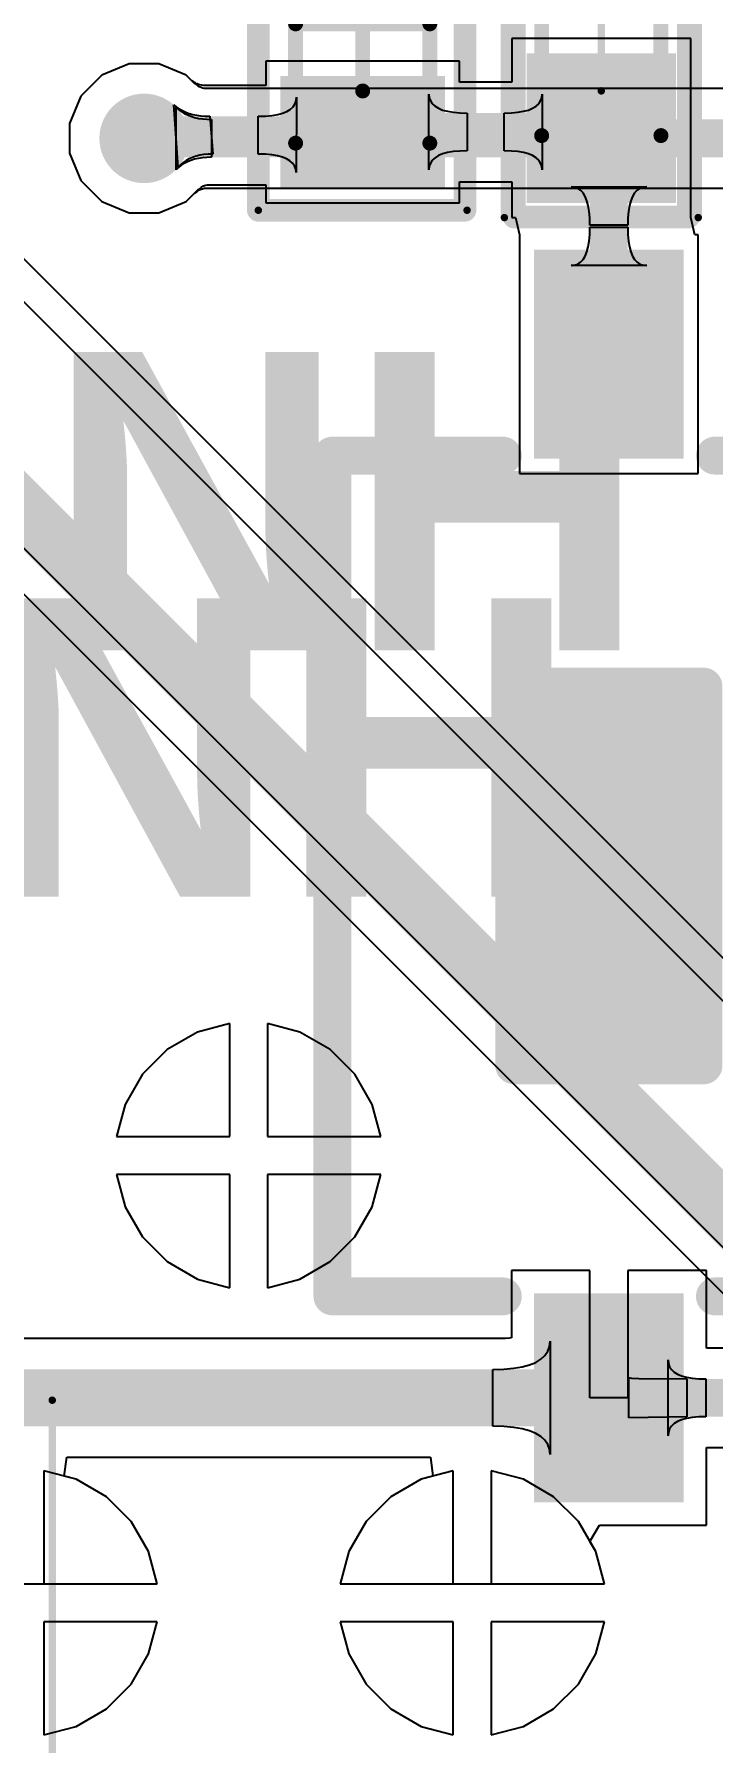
# Model space of a CAD drawing. Header units: inches. Extents: x 1.37 to 4.6, y 1.74 to 5.29.
# Drawn here: x 1.656 to 1.8352, y 3.5063 to 3.9575 of the extents above; entities that cross this region are included whole.
import ezdxf

# ---------------------------------------------------------------- set-up
doc = ezdxf.new("R2010")
doc.units = ezdxf.units.IN
doc.header["$MEASUREMENT"] = 0
for name, color, linetype in [('BottomLayer', 5, 'Continuous'), ('Mechanical13', 56, 'Continuous'), ('Mechanical15', 56, 'Continuous'), ('TopLayer', 1, 'Continuous'), ('TopOverlay', 2, 'Continuous'), ('TopPaste', 8, 'Continuous'), ('TopSolder', 216, 'Continuous'), ('ViaHoleLayer', 16, 'Continuous')]:
    doc.layers.add(name, color=color, linetype=linetype)
doc.styles.add('Arial_Bold', font='', dxfattribs={"height": 0.2})
doc.styles.get('Arial_Bold').set_extended_font_data('Arial', bold=True)

# ---------------------------------------------------------------- blocks, each defined once
blk = doc.blocks.new('SW_SMD_28')
at = {"layer": 'TopLayer'}
for points in [[(-0.16142, 0.01575), (-0.11417, 0.01575), (-0.11417, -0.01575), (-0.16142, -0.01575)], [(0.16142, -0.01575), (0.11417, -0.01575), (0.11417, 0.01575), (0.16142, 0.01575)]]:
    blk.add_hatch(color=1, dxfattribs=at).paths.add_polyline_path(points)
at = {"layer": 'TopOverlay'}
blk.add_hatch(color=2, dxfattribs=at).paths.add_polyline_path([(-0.05012, -0.025), (0.04988, -0.025), (0.04988, 0.025), (-0.05012, 0.025)])
at = {"layer": 'TopPaste'}
for points in [[(-0.16142, 0.01575), (-0.11417, 0.01575), (-0.11417, -0.01575), (-0.16142, -0.01575)], [(0.16142, -0.01575), (0.11417, -0.01575), (0.11417, 0.01575), (0.16142, 0.01575)]]:
    blk.add_hatch(color=8, dxfattribs=at).paths.add_polyline_path(points)
at = {"layer": 'TopSolder'}
for points in [[(-0.16542, 0.01975), (-0.11017, 0.01975), (-0.11017, -0.01975), (-0.16542, -0.01975)], [(0.16542, -0.01975), (0.11017, -0.01975), (0.11017, 0.01975), (0.16542, 0.01975)]]:
    blk.add_hatch(color=216, dxfattribs=at).paths.add_polyline_path(points)
at = {"layer": 'TopOverlay', "const_width": 0.01}
for points in [[(-0.111, 0.073), (-0.111, 0.028)], [(-0.111, 0.073), (0.111, 0.073)], [(0.111, 0.073), (0.111, 0.028)], [(-0.05, 0.025), (0.05, 0.025)], [(-0.05, 0.025), (-0.05, -0.025)], [(0.05, 0.025), (0.05, -0.025)], [(-0.05, -0.025), (0.05, -0.025)], [(-0.111, -0.028), (-0.111, -0.073)], [(0.111, -0.028), (0.111, -0.073)], [(-0.111, -0.073), (0.111, -0.073)]]:
    blk.add_lwpolyline(points, dxfattribs=at)
at = {"layer": 'TopOverlay', "const_width": 0.005}
for points in [[(-0.1135, 0.073, 1), (-0.1085, 0.073, 1)], [(-0.1135, 0.073, 1), (-0.1085, 0.073, 1)], [(0.1085, 0.073, 1), (0.1135, 0.073, 1)], [(0.1085, 0.073, 1), (0.1135, 0.073, 1)], [(-0.1135, 0.028, 1), (-0.1085, 0.028, 1)], [(0.1085, 0.028, 1), (0.1135, 0.028, 1)], [(-0.0525, 0.025, 1), (-0.0475, 0.025, 1)], [(-0.0525, 0.025, 1), (-0.0475, 0.025, 1)], [(0.0475, 0.025, 1), (0.0525, 0.025, 1)], [(0.0475, 0.025, 1), (0.0525, 0.025, 1)], [(-0.0525, -0.025, 1), (-0.0475, -0.025, 1)], [(-0.0525, -0.025, 1), (-0.0475, -0.025, 1)], [(0.0475, -0.025, 1), (0.0525, -0.025, 1)], [(0.0475, -0.025, 1), (0.0525, -0.025, 1)], [(-0.1135, -0.028, 1), (-0.1085, -0.028, 1)], [(0.1085, -0.028, 1), (0.1135, -0.028, 1)], [(-0.1135, -0.073, 1), (-0.1085, -0.073, 1)], [(-0.1135, -0.073, 1), (-0.1085, -0.073, 1)], [(0.1085, -0.073, 1), (0.1135, -0.073, 1)], [(0.1085, -0.073, 1), (0.1135, -0.073, 1)]]:
    blk.add_lwpolyline(points, format="xyb", close=True, dxfattribs=at)
blk = doc.blocks.new('_________0603_116')
at = {"layer": 'TopLayer'}
for points in [[(-0.03937, -0.01772), (-0.03937, 0.01772), (-0.01772, 0.01772), (-0.01772, -0.01772)], [(0.01772, -0.01772), (0.01772, 0.01772), (0.03937, 0.01772), (0.03937, -0.01772)]]:
    blk.add_hatch(color=1, dxfattribs=at).paths.add_polyline_path(points)
at = {"layer": 'TopPaste'}
for points in [[(-0.03937, -0.01772), (-0.03937, 0.01772), (-0.01772, 0.01772), (-0.01772, -0.01772)], [(0.01772, -0.01772), (0.01772, 0.01772), (0.03937, 0.01772), (0.03937, -0.01772)]]:
    blk.add_hatch(color=8, dxfattribs=at).paths.add_polyline_path(points)
at = {"layer": 'TopSolder'}
for points in [[(-0.04337, -0.02172), (-0.04337, 0.02172), (-0.01372, 0.02172), (-0.01372, -0.02172)], [(0.01372, -0.02172), (0.01372, 0.02172), (0.04337, 0.02172), (0.04337, -0.02172)]]:
    blk.add_hatch(color=216, dxfattribs=at).paths.add_polyline_path(points)
at = {"layer": 'Mechanical13', "const_width": 0.00394}
for points in [[(-0.0315, 0.01772), (-0.0315, -0.01772)], [(-0.0315, 0.01772), (0.0315, 0.01772)], [(0.0315, 0.01772), (0.0315, -0.01772)], [(-0.0315, -0.01772), (0.0315, -0.01772)]]:
    blk.add_lwpolyline(points, dxfattribs=at)
at = {"layer": 'Mechanical13', "const_width": 0.00197}
for points in [[(-0.03248, 0.01772, 1), (-0.03051, 0.01772, 1)], [(-0.03248, 0.01772, 1), (-0.03051, 0.01772, 1)], [(0.03051, 0.01772, 1), (0.03248, 0.01772, 1)], [(0.03051, 0.01772, 1), (0.03248, 0.01772, 1)], [(-0.03248, -0.01772, 1), (-0.03051, -0.01772, 1)], [(-0.03248, -0.01772, 1), (-0.03051, -0.01772, 1)], [(0.03051, -0.01772, 1), (0.03248, -0.01772, 1)], [(0.03051, -0.01772, 1), (0.03248, -0.01772, 1)]]:
    blk.add_lwpolyline(points, format="xyb", close=True, dxfattribs=at)
at = {"layer": 'Mechanical15'}
for points, const_width in [([(-0.04921, 0.02756), (-0.04921, -0.02756)], 0.00197), ([(-0.04921, 0.02756), (0.04921, 0.02756)], 0.00197), ([(0.04921, 0.02756), (0.04921, -0.02756)], 0.00197), ([(0, 0.01772), (0, -0.01772)], 0.00394), ([(-0.01772, 0), (0.01772, 0)], 0.00394), ([(-0.04921, -0.02756), (0.04921, -0.02756)], 0.00197)]:
    blk.add_lwpolyline(points, dxfattribs=dict(at, const_width=const_width))
for points, const_width in [([(-0.0497, 0.02756, 1), (-0.04872, 0.02756, 1)], 0.000984), ([(-0.0497, 0.02756, 1), (-0.04872, 0.02756, 1)], 0.000984), ([(0.04872, 0.02756, 1), (0.0497, 0.02756, 1)], 0.000984), ([(0.04872, 0.02756, 1), (0.0497, 0.02756, 1)], 0.000984), ([(-0.00098, 0.01772, 1), (0.00098, 0.01772, 1)], 0.00197), ([(-0.0187, 0, 1), (-0.01673, 0, 1)], 0.00197), ([(0.01673, 0, 1), (0.0187, 0, 1)], 0.00197), ([(-0.00098, -0.01772, 1), (0.00098, -0.01772, 1)], 0.00197), ([(-0.0497, -0.02756, 1), (-0.04872, -0.02756, 1)], 0.000984), ([(-0.0497, -0.02756, 1), (-0.04872, -0.02756, 1)], 0.000984), ([(0.04872, -0.02756, 1), (0.0497, -0.02756, 1)], 0.000984), ([(0.04872, -0.02756, 1), (0.0497, -0.02756, 1)], 0.000984)]:
    blk.add_lwpolyline(points, format="xyb", close=True, dxfattribs=dict(at, const_width=const_width))
at = {"layer": 'TopOverlay', "const_width": 0.006}
for points in [[(-0.04921, 0.02756), (-0.04921, -0.027)], [(-0.04921, 0.02756), (0.049, 0.02756)], [(0.049, 0.02756), (0.049, -0.027)], [(-0.04921, -0.027), (0.049, -0.027)]]:
    blk.add_lwpolyline(points, dxfattribs=at)
at = {"layer": 'TopOverlay', "const_width": 0.003}
for points in [[(-0.05071, 0.02756, 1), (-0.04771, 0.02756, 1)], [(-0.05071, 0.02756, 1), (-0.04771, 0.02756, 1)], [(0.0475, 0.02756, 1), (0.0505, 0.02756, 1)], [(0.0475, 0.02756, 1), (0.0505, 0.02756, 1)], [(-0.05071, -0.027, 1), (-0.04771, -0.027, 1)], [(-0.05071, -0.027, 1), (-0.04771, -0.027, 1)], [(0.0475, -0.027, 1), (0.0505, -0.027, 1)], [(0.0475, -0.027, 1), (0.0505, -0.027, 1)]]:
    blk.add_lwpolyline(points, format="xyb", close=True, dxfattribs=at)
blk = doc.blocks.new('JST_B8B_XH_A_132')
at = {"layer": 'Mechanical15', "const_width": 0.00197}
for points in [[(0.45079, 0.12303), (0.45079, -0.12303)], [(-0.45079, -0.12303), (0.45079, -0.12303)]]:
    blk.add_lwpolyline(points, dxfattribs=at)
at = {"layer": 'Mechanical15', "const_width": 0.000984}
blk.add_lwpolyline([(0.4503, -0.12303, 1), (0.45128, -0.12303, 1)], format="xyb", close=True, dxfattribs=at)
blk.add_lwpolyline([(0.4503, -0.12303, 1), (0.45128, -0.12303, 1)], format="xyb", close=True, dxfattribs=at)
blk = doc.blocks.new('CAP_0603_183')
at = {"layer": 'TopLayer'}
for points in [[(-0.04728, 0.01875), (-0.01578, 0.01875), (-0.01578, -0.01275), (-0.04728, -0.01275)], [(0.01178, 0.01875), (0.04328, 0.01875), (0.04328, -0.01275), (0.01178, -0.01275)]]:
    blk.add_hatch(color=1, dxfattribs=at).paths.add_polyline_path(points)
at = {"layer": 'TopPaste'}
for points in [[(-0.04728, 0.01875), (-0.01578, 0.01875), (-0.01578, -0.01275), (-0.04728, -0.01275)], [(0.01178, 0.01875), (0.04328, 0.01875), (0.04328, -0.01275), (0.01178, -0.01275)]]:
    blk.add_hatch(color=8, dxfattribs=at).paths.add_polyline_path(points)
at = {"layer": 'TopSolder'}
for points in [[(-0.05128, 0.02275), (-0.01178, 0.02275), (-0.01178, -0.01675), (-0.05128, -0.01675)], [(0.00778, 0.02275), (0.04728, 0.02275), (0.04728, -0.01675), (0.00778, -0.01675)]]:
    blk.add_hatch(color=216, dxfattribs=at).paths.add_polyline_path(points)
at = {"layer": 'Mechanical13', "const_width": 0.00394}
for points in [[(0.0295, 0.01875), (-0.0335, 0.01875)], [(-0.0335, -0.01275), (-0.0335, 0.01875)], [(0.0295, -0.01275), (0.0295, 0.01875)], [(0.0295, -0.01275), (-0.0335, -0.01275)]]:
    blk.add_lwpolyline(points, dxfattribs=at)
at = {"layer": 'Mechanical13', "const_width": 0.00197}
for points in [[(-0.03448, 0.01875, 1), (-0.03251, 0.01875, 1)], [(-0.03448, 0.01875, 1), (-0.03251, 0.01875, 1)], [(0.02851, 0.01875, 1), (0.03048, 0.01875, 1)], [(0.02851, 0.01875, 1), (0.03048, 0.01875, 1)], [(-0.03448, -0.01275, 1), (-0.03251, -0.01275, 1)], [(-0.03448, -0.01275, 1), (-0.03251, -0.01275, 1)], [(0.02851, -0.01275, 1), (0.03048, -0.01275, 1)], [(0.02851, -0.01275, 1), (0.03048, -0.01275, 1)]]:
    blk.add_lwpolyline(points, format="xyb", close=True, dxfattribs=at)
at = {"layer": 'Mechanical15', "const_width": 0.00197}
for points in [[(0.05115, 0.02859), (-0.05515, 0.02859)], [(-0.05515, -0.02259), (-0.05515, 0.02859)], [(0.05115, -0.02259), (0.05115, 0.02859)], [(-0.002, -0.01668), (-0.002, 0.02269)], [(0.01768, 0.003), (-0.02168, 0.003)], [(0.05115, -0.02259), (-0.05515, -0.02259)]]:
    blk.add_lwpolyline(points, dxfattribs=at)
at = {"layer": 'Mechanical15', "const_width": 0.000984}
for points in [[(-0.05564, 0.02859, 1), (-0.05466, 0.02859, 1)], [(-0.05564, 0.02859, 1), (-0.05466, 0.02859, 1)], [(0.05066, 0.02859, 1), (0.05164, 0.02859, 1)], [(0.05066, 0.02859, 1), (0.05164, 0.02859, 1)], [(-0.00249, 0.02269, 1), (-0.00151, 0.02269, 1)], [(-0.02218, 0.003, 1), (-0.02119, 0.003, 1)], [(0.01719, 0.003, 1), (0.01818, 0.003, 1)], [(-0.00249, -0.01668, 1), (-0.00151, -0.01668, 1)], [(-0.05564, -0.02259, 1), (-0.05466, -0.02259, 1)], [(-0.05564, -0.02259, 1), (-0.05466, -0.02259, 1)], [(0.05066, -0.02259, 1), (0.05164, -0.02259, 1)], [(0.05066, -0.02259, 1), (0.05164, -0.02259, 1)]]:
    blk.add_lwpolyline(points, format="xyb", close=True, dxfattribs=at)
at = {"layer": 'TopOverlay', "const_width": 0.006}
for points in [[(-0.048, 0.026), (-0.05492, 0.026)], [(-0.05492, -0.02), (-0.05492, 0.026)], [(0.051, 0.026), (-0.048, 0.026)], [(0.051, -0.02), (0.051, 0.026)], [(0.051, -0.02), (-0.05492, -0.02)]]:
    blk.add_lwpolyline(points, dxfattribs=at)
at = {"layer": 'TopOverlay', "const_width": 0.003}
for points in [[(-0.05642, 0.026, 1), (-0.05342, 0.026, 1)], [(-0.05642, 0.026, 1), (-0.05342, 0.026, 1)], [(-0.0495, 0.026, 1), (-0.0465, 0.026, 1)], [(-0.0495, 0.026, 1), (-0.0465, 0.026, 1)], [(0.0495, 0.026, 1), (0.0525, 0.026, 1)], [(0.0495, 0.026, 1), (0.0525, 0.026, 1)], [(-0.05642, -0.02, 1), (-0.05342, -0.02, 1)], [(-0.05642, -0.02, 1), (-0.05342, -0.02, 1)], [(0.0495, -0.02, 1), (0.0525, -0.02, 1)], [(0.0495, -0.02, 1), (0.0525, -0.02, 1)]]:
    blk.add_lwpolyline(points, format="xyb", close=True, dxfattribs=at)

msp = doc.modelspace()

# ---------------------------------------------------------------- hatches: boundary and pattern name
at = {"layer": 'BottomLayer'}
h = msp.add_hatch(color=5, dxfattribs=at)
edge = h.paths.add_edge_path()
edge.add_arc((1.685, 3.93), 0.01181, 0, 360)
at = {"layer": 'TopLayer'}
h = msp.add_hatch(color=1, dxfattribs=at)
edge = h.paths.add_edge_path()
edge.add_arc((1.685, 3.93), 0.01181, 0, 360)
at = {"layer": 'ViaHoleLayer'}
h = msp.add_hatch(color=16, dxfattribs=at)
edge = h.paths.add_edge_path()
edge.add_arc((1.685, 3.93), 0.00591, 0, 360)

# ---------------------------------------------------------------- linework, layer by layer
at = {"layer": 'BottomLayer'}
for p, q in [((1.68108, 3.94969), (1.67385, 3.94669)), ((1.68892, 3.94969), (1.68108, 3.94969)), ((1.69615, 3.94669), (1.68892, 3.94969)), ((1.67385, 3.94669), (1.66831, 3.94115)), ((1.69835, 3.94449), (1.69615, 3.94669)), ((1.69889, 3.94416), (1.69835, 3.94449)), ((1.69928, 3.9438), (1.69889, 3.94416)), ((1.6994, 3.94371), (1.69928, 3.9438)), ((1.69955, 3.94361), (1.6994, 3.94371)), ((1.69976, 3.94351), (1.69955, 3.94361)), ((1.70003, 3.9434), (1.69976, 3.94351)), ((1.70039, 3.94329), (1.70003, 3.9434)), ((1.70084, 3.94319), (1.70039, 3.94329)), ((1.66831, 3.94115), (1.66532, 3.93392)), ((1.70127, 3.94313), (1.70084, 3.94319)), ((1.86456, 3.94313), (1.70127, 3.94313)), ((1.69343, 3.92173), (1.69343, 3.93827)), ((1.69343, 3.93827), (1.6941, 3.93765)), ((1.6941, 3.93765), (1.69483, 3.93709)), ((1.69483, 3.93709), (1.69562, 3.9366)), ((1.69562, 3.9366), (1.69647, 3.93618)), ((1.69647, 3.93618), (1.69737, 3.93582)), ((1.69737, 3.93582), (1.69834, 3.93552)), ((1.69834, 3.93552), (1.69936, 3.93529)), ((1.69936, 3.93529), (1.70045, 3.93513)), ((1.70045, 3.93513), (1.70159, 3.93503)), ((1.70159, 3.93503), (1.70279, 3.935)), ((1.70279, 3.935), (1.70279, 3.925)), ((1.66532, 3.93392), (1.66532, 3.92608)), ((1.66532, 3.92608), (1.66831, 3.91885)), ((1.6941, 3.92235), (1.69343, 3.92173)), ((1.69483, 3.92291), (1.6941, 3.92235)), ((1.69562, 3.9234), (1.69483, 3.92291)), ((1.69647, 3.92382), (1.69562, 3.9234)), ((1.69737, 3.92418), (1.69647, 3.92382)), ((1.69834, 3.92448), (1.69737, 3.92418)), ((1.69936, 3.92471), (1.69834, 3.92448)), ((1.70045, 3.92487), (1.69936, 3.92471)), ((1.70159, 3.92497), (1.70045, 3.92487)), ((1.70279, 3.925), (1.70159, 3.92497)), ((1.66831, 3.91885), (1.67385, 3.91331)), ((1.69889, 3.91584), (1.69928, 3.9162)), ((1.69928, 3.9162), (1.6994, 3.91629)), ((1.6994, 3.91629), (1.69955, 3.91639)), ((1.69955, 3.91639), (1.69976, 3.91649)), ((1.69976, 3.91649), (1.70003, 3.9166)), ((1.70003, 3.9166), (1.70039, 3.91671)), ((1.70039, 3.91671), (1.70084, 3.91681)), ((1.70084, 3.91681), (1.70127, 3.91687)), ((1.70127, 3.91687), (1.87, 3.91687)), ((1.67385, 3.91331), (1.68108, 3.91032)), ((1.68892, 3.91032), (1.69615, 3.91331)), ((1.69615, 3.91331), (1.69835, 3.91551)), ((1.69835, 3.91551), (1.69889, 3.91584)), ((1.68108, 3.91032), (1.68892, 3.91032)), ((1.98833, 3.56303), (1.65303, 3.89833)), ((1.985, 3.555), (1.645, 3.895)), ((1.605, 3.87), (1.955, 3.52)), ((1.60892, 3.85392), (1.93892, 3.52392)), ((1.7076, 3.69631), (1.69909, 3.69403)), ((1.7076, 3.66642), (1.7076, 3.69631)), ((1.72611, 3.69403), (1.7176, 3.69631)), ((1.7176, 3.69631), (1.7176, 3.66642)), ((1.69909, 3.69403), (1.69111, 3.68942)), ((1.73409, 3.68942), (1.72611, 3.69403)), ((1.69111, 3.68942), (1.68459, 3.68291)), ((1.7406, 3.68291), (1.73409, 3.68942)), ((1.68459, 3.68291), (1.67998, 3.67493)), ((1.74521, 3.67493), (1.7406, 3.68291)), ((1.67998, 3.67493), (1.6777, 3.66642)), ((1.74749, 3.66642), (1.74521, 3.67493)), ((1.6777, 3.66642), (1.7076, 3.66642)), ((1.7176, 3.66642), (1.74749, 3.66642)), ((1.7076, 3.65642), (1.6777, 3.65642)), ((1.6777, 3.65642), (1.67998, 3.64791)), ((1.7076, 3.62652), (1.7076, 3.65642)), ((1.74749, 3.65642), (1.7176, 3.65642)), ((1.7176, 3.65642), (1.7176, 3.62652)), ((1.74521, 3.64791), (1.74749, 3.65642)), ((1.67998, 3.64791), (1.68459, 3.63993)), ((1.7406, 3.63993), (1.74521, 3.64791)), ((1.68459, 3.63993), (1.69111, 3.63341)), ((1.73409, 3.63341), (1.7406, 3.63993)), ((1.69111, 3.63341), (1.69909, 3.6288)), ((1.72611, 3.6288), (1.73409, 3.63341)), ((1.69909, 3.6288), (1.7076, 3.62652)), ((1.7176, 3.62652), (1.72611, 3.6288)), ((1.66705, 3.57592), (1.65854, 3.5782)), ((1.65854, 3.5782), (1.65854, 3.54831)), ((1.76665, 3.5782), (1.75814, 3.57592)), ((1.76665, 3.54831), (1.76665, 3.5782)), ((1.78516, 3.57592), (1.77665, 3.5782)), ((1.77665, 3.5782), (1.77665, 3.54831)), ((1.67503, 3.57131), (1.66705, 3.57592)), ((1.75814, 3.57592), (1.75016, 3.57131)), ((1.79314, 3.57131), (1.78516, 3.57592)), ((1.68155, 3.5648), (1.67503, 3.57131)), ((1.75016, 3.57131), (1.74365, 3.5648)), ((1.79966, 3.5648), (1.79314, 3.57131)), ((1.68616, 3.55682), (1.68155, 3.5648)), ((1.74365, 3.5648), (1.73904, 3.55682)), ((1.80427, 3.55682), (1.79966, 3.5648)), ((1.68844, 3.54831), (1.68616, 3.55682)), ((1.73904, 3.55682), (1.73676, 3.54831)), ((1.80655, 3.54831), (1.80427, 3.55682)), ((1.65854, 3.54831), (1.68844, 3.54831)), ((1.73676, 3.54831), (1.76665, 3.54831)), ((1.77665, 3.54831), (1.80655, 3.54831)), ((1.68844, 3.53831), (1.65854, 3.53831)), ((1.65854, 3.53831), (1.65854, 3.50841)), ((1.68616, 3.5298), (1.68844, 3.53831)), ((1.76665, 3.53831), (1.73676, 3.53831)), ((1.73676, 3.53831), (1.73904, 3.5298)), ((1.76665, 3.50841), (1.76665, 3.53831)), ((1.80655, 3.53831), (1.77665, 3.53831)), ((1.77665, 3.53831), (1.77665, 3.50841)), ((1.80427, 3.5298), (1.80655, 3.53831)), ((1.68155, 3.52182), (1.68616, 3.5298)), ((1.73904, 3.5298), (1.74365, 3.52182)), ((1.79966, 3.52182), (1.80427, 3.5298)), ((1.67503, 3.5153), (1.68155, 3.52182)), ((1.74365, 3.52182), (1.75016, 3.5153)), ((1.79314, 3.5153), (1.79966, 3.52182)), ((1.66705, 3.51069), (1.67503, 3.5153)), ((1.75016, 3.5153), (1.75814, 3.51069)), ((1.78516, 3.51069), (1.79314, 3.5153)), ((1.65854, 3.50841), (1.66705, 3.51069)), ((1.75814, 3.51069), (1.76665, 3.50841)), ((1.77665, 3.50841), (1.78516, 3.51069))]:
    msp.add_line(p, q, dxfattribs=at)
for points, const_width in [([(1.685, 3.93), (1.87, 3.93)], 0.01), ([(1.62, 3.865), (1.95, 3.535)], 0.015)]:
    msp.add_lwpolyline(points, dxfattribs=dict(at, const_width=const_width))
at = {"layer": 'BottomLayer', "const_width": 0.005}
msp.add_lwpolyline([(1.6825, 3.93, 1), (1.6875, 3.93, 1)], format="xyb", close=True, dxfattribs=at)
at = {"layer": 'TopLayer'}
for p, q in [((1.82934, 3.95633), (1.78209, 3.95633)), ((1.78209, 3.95633), (1.78209, 3.94481)), ((1.82934, 3.90908), (1.82934, 3.95633)), ((1.68108, 3.94969), (1.67385, 3.94669)), ((1.68892, 3.94969), (1.68108, 3.94969)), ((1.69615, 3.94669), (1.68892, 3.94969)), ((1.76831, 3.95039), (1.71712, 3.95039)), ((1.71712, 3.95039), (1.71712, 3.94397)), ((1.76831, 3.94481), (1.76831, 3.95039)), ((1.67385, 3.94669), (1.66831, 3.94115)), ((1.69761, 3.94523), (1.69615, 3.94669)), ((1.69787, 3.9451), (1.69761, 3.94523)), ((1.6983, 3.94475), (1.69787, 3.9451)), ((1.69848, 3.94463), (1.6983, 3.94475)), ((1.6987, 3.94451), (1.69848, 3.94463)), ((1.69898, 3.94438), (1.6987, 3.94451)), ((1.69933, 3.94426), (1.69898, 3.94438)), ((1.69975, 3.94414), (1.69933, 3.94426)), ((1.70027, 3.94403), (1.69975, 3.94414)), ((1.70072, 3.94397), (1.70027, 3.94403)), ((1.71712, 3.94397), (1.70072, 3.94397)), ((1.78209, 3.94481), (1.76831, 3.94481)), ((1.66831, 3.94115), (1.66532, 3.93392)), ((1.694, 3.92236), (1.69282, 3.93885)), ((1.69282, 3.93885), (1.69353, 3.93828)), ((1.72432, 3.93829), (1.72482, 3.93904)), ((1.72482, 3.93904), (1.72513, 3.93989)), ((1.72524, 3.94084), (1.72512, 3.92098)), ((1.72513, 3.93989), (1.72524, 3.94084)), ((1.76019, 3.92169), (1.76019, 3.94169)), ((1.76019, 3.94169), (1.76029, 3.94074)), ((1.76029, 3.94074), (1.7606, 3.93989)), ((1.7606, 3.93989), (1.7611, 3.93914)), ((1.7611, 3.93914), (1.76181, 3.93849)), ((1.78849, 3.93849), (1.78919, 3.93914)), ((1.78919, 3.93914), (1.78969, 3.93989)), ((1.78969, 3.93989), (1.78999, 3.94074)), ((1.78999, 3.94074), (1.79009, 3.94169)), ((1.79009, 3.94169), (1.79009, 3.92169)), ((1.69353, 3.93828), (1.69429, 3.93777)), ((1.69429, 3.93777), (1.69511, 3.93732)), ((1.69511, 3.93732), (1.69598, 3.93693)), ((1.69598, 3.93693), (1.6969, 3.9366)), ((1.6969, 3.9366), (1.69788, 3.93632)), ((1.69788, 3.93632), (1.69892, 3.93611)), ((1.69892, 3.93611), (1.70001, 3.93596)), ((1.70001, 3.93596), (1.70115, 3.93587)), ((1.70115, 3.93587), (1.70235, 3.93584)), ((1.70235, 3.93584), (1.70314, 3.92584)), ((1.71512, 3.93584), (1.71704, 3.93589)), ((1.71512, 3.92584), (1.71512, 3.93584)), ((1.71704, 3.93589), (1.71875, 3.93604)), ((1.71875, 3.93604), (1.72027, 3.93629)), ((1.72027, 3.93629), (1.72158, 3.93664)), ((1.72158, 3.93664), (1.72269, 3.93709)), ((1.72269, 3.93709), (1.72361, 3.93764)), ((1.72361, 3.93764), (1.72432, 3.93829)), ((1.76181, 3.93849), (1.76272, 3.93794)), ((1.76272, 3.93794), (1.76383, 3.93749)), ((1.76383, 3.93749), (1.76515, 3.93714)), ((1.76515, 3.93714), (1.76667, 3.93689)), ((1.76667, 3.93689), (1.76839, 3.93674)), ((1.76839, 3.93674), (1.77031, 3.93669)), ((1.77031, 3.93669), (1.77031, 3.92669)), ((1.78009, 3.93669), (1.78199, 3.93674)), ((1.78009, 3.92669), (1.78009, 3.93669)), ((1.78199, 3.93674), (1.78369, 3.93689)), ((1.78369, 3.93689), (1.78519, 3.93714)), ((1.78519, 3.93714), (1.78649, 3.93749)), ((1.78649, 3.93749), (1.78759, 3.93794)), ((1.78759, 3.93794), (1.78849, 3.93849)), ((1.66532, 3.93392), (1.66532, 3.92608)), ((1.66532, 3.92608), (1.66831, 3.91885)), ((1.69872, 3.92529), (1.69777, 3.92497)), ((1.69973, 3.92553), (1.69872, 3.92529)), ((1.7008, 3.9257), (1.69973, 3.92553)), ((1.70194, 3.92581), (1.7008, 3.9257)), ((1.70314, 3.92584), (1.70194, 3.92581)), ((1.71702, 3.9258), (1.71512, 3.92584)), ((1.71872, 3.92565), (1.71702, 3.9258)), ((1.72022, 3.92541), (1.71872, 3.92565)), ((1.72152, 3.92507), (1.72022, 3.92541)), ((1.76272, 3.92544), (1.76181, 3.92489)), ((1.76383, 3.92589), (1.76272, 3.92544)), ((1.76515, 3.92624), (1.76383, 3.92589)), ((1.76667, 3.92649), (1.76515, 3.92624)), ((1.76839, 3.92664), (1.76667, 3.92649)), ((1.77031, 3.92669), (1.76839, 3.92664)), ((1.78199, 3.92664), (1.78009, 3.92669)), ((1.78369, 3.92649), (1.78199, 3.92664)), ((1.78519, 3.92624), (1.78369, 3.92649)), ((1.78649, 3.92589), (1.78519, 3.92624)), ((1.78759, 3.92544), (1.78649, 3.92589)), ((1.78849, 3.92489), (1.78759, 3.92544)), ((1.69463, 3.92302), (1.694, 3.92236)), ((1.69532, 3.92361), (1.69463, 3.92302)), ((1.69607, 3.92414), (1.69532, 3.92361)), ((1.69689, 3.92459), (1.69607, 3.92414)), ((1.69777, 3.92497), (1.69689, 3.92459)), ((1.72262, 3.92463), (1.72152, 3.92507)), ((1.72352, 3.92409), (1.72262, 3.92463)), ((1.72422, 3.92346), (1.72352, 3.92409)), ((1.72472, 3.92273), (1.72422, 3.92346)), ((1.72502, 3.92191), (1.72472, 3.92273)), ((1.72512, 3.92098), (1.72502, 3.92191)), ((1.76029, 3.92264), (1.76019, 3.92169)), ((1.7606, 3.92349), (1.76029, 3.92264)), ((1.7611, 3.92424), (1.7606, 3.92349)), ((1.76181, 3.92489), (1.7611, 3.92424)), ((1.78919, 3.92424), (1.78849, 3.92489)), ((1.78969, 3.92349), (1.78919, 3.92424)), ((1.78999, 3.92264), (1.78969, 3.92349)), ((1.79009, 3.92169), (1.78999, 3.92264)), ((1.66831, 3.91885), (1.67385, 3.91331)), ((1.69615, 3.91331), (1.6993, 3.91646)), ((1.6993, 3.91646), (1.69985, 3.91685)), ((1.69985, 3.91685), (1.70018, 3.91721)), ((1.70018, 3.91721), (1.70024, 3.91726)), ((1.70024, 3.91726), (1.70032, 3.91731)), ((1.70032, 3.91731), (1.70044, 3.91738)), ((1.70044, 3.91738), (1.70064, 3.91747)), ((1.70064, 3.91747), (1.70093, 3.91756)), ((1.70093, 3.91756), (1.70131, 3.91765)), ((1.70131, 3.91765), (1.7017, 3.91772)), ((1.7017, 3.91772), (1.71712, 3.91772)), ((1.71712, 3.91772), (1.71712, 3.91299)), ((1.76831, 3.91299), (1.76831, 3.91856)), ((1.76831, 3.91856), (1.78209, 3.91856)), ((1.78209, 3.91856), (1.78209, 3.90908)), ((1.79867, 3.91709), (1.79772, 3.9172)), ((1.79772, 3.9172), (1.81772, 3.9172)), ((1.79952, 3.91679), (1.79867, 3.91709)), ((1.80027, 3.91629), (1.79952, 3.91679)), ((1.80092, 3.91558), (1.80027, 3.91629)), ((1.81517, 3.91629), (1.81452, 3.91558)), ((1.81592, 3.91679), (1.81517, 3.91629)), ((1.81677, 3.91709), (1.81592, 3.91679)), ((1.81772, 3.9172), (1.81677, 3.91709)), ((1.67385, 3.91331), (1.68108, 3.91032)), ((1.68892, 3.91032), (1.69615, 3.91331)), ((1.71712, 3.91299), (1.7249, 3.91299)), ((1.7249, 3.91299), (1.72507, 3.91295)), ((1.72507, 3.91295), (1.72525, 3.91299)), ((1.72525, 3.91299), (1.76831, 3.91299)), ((1.80147, 3.91467), (1.80092, 3.91558)), ((1.80192, 3.91355), (1.80147, 3.91467)), ((1.80227, 3.91224), (1.80192, 3.91355)), ((1.80252, 3.91072), (1.80227, 3.91224)), ((1.81317, 3.91224), (1.81292, 3.91072)), ((1.81352, 3.91355), (1.81317, 3.91224)), ((1.81397, 3.91467), (1.81352, 3.91355)), ((1.81452, 3.91558), (1.81397, 3.91467)), ((1.68108, 3.91032), (1.68892, 3.91032)), ((1.78209, 3.90908), (1.78303, 3.90908)), ((1.78303, 3.90908), (1.78409, 3.90452)), ((1.80267, 3.909), (1.80252, 3.91072)), ((1.80272, 3.90708), (1.80267, 3.909)), ((1.81277, 3.909), (1.81272, 3.90708)), ((1.81292, 3.91072), (1.81277, 3.909)), ((1.8304, 3.90452), (1.82934, 3.90908)), ((1.82934, 3.90908), (1.82934, 3.90908)), ((1.78409, 3.90452), (1.78409, 3.90452)), ((1.78409, 3.90452), (1.78409, 3.84153)), ((1.80227, 3.90137), (1.80252, 3.90289)), ((1.80252, 3.90289), (1.80267, 3.90461)), ((1.80267, 3.90461), (1.80272, 3.90653)), ((1.81272, 3.90708), (1.80272, 3.90708)), ((1.80272, 3.90653), (1.81272, 3.90653)), ((1.81272, 3.90653), (1.81277, 3.90461)), ((1.81277, 3.90461), (1.81292, 3.90289)), ((1.81292, 3.90289), (1.81317, 3.90137)), ((1.83134, 3.90452), (1.8304, 3.90452)), ((1.83134, 3.84153), (1.83134, 3.90452)), ((1.80092, 3.89803), (1.80147, 3.89894)), ((1.80147, 3.89894), (1.80192, 3.90005)), ((1.80192, 3.90005), (1.80227, 3.90137)), ((1.81317, 3.90137), (1.81352, 3.90005)), ((1.81352, 3.90005), (1.81397, 3.89894)), ((1.81397, 3.89894), (1.81452, 3.89803)), ((1.79772, 3.89641), (1.79867, 3.89651)), ((1.81772, 3.89641), (1.79772, 3.89641)), ((1.79867, 3.89651), (1.79952, 3.89681)), ((1.79952, 3.89681), (1.80027, 3.89732)), ((1.80027, 3.89732), (1.80092, 3.89803)), ((1.81452, 3.89803), (1.81517, 3.89732)), ((1.81517, 3.89732), (1.81592, 3.89681)), ((1.81592, 3.89681), (1.81677, 3.89651)), ((1.81677, 3.89651), (1.81772, 3.89641)), ((1.78409, 3.84153), (1.83134, 3.84153)), ((1.7076, 3.69631), (1.69909, 3.69403)), ((1.7076, 3.66642), (1.7076, 3.69631)), ((1.72611, 3.69403), (1.7176, 3.69631)), ((1.7176, 3.69631), (1.7176, 3.66642)), ((1.69909, 3.69403), (1.69111, 3.68942)), ((1.73409, 3.68942), (1.72611, 3.69403)), ((1.69111, 3.68942), (1.68459, 3.68291)), ((1.7406, 3.68291), (1.73409, 3.68942)), ((1.68459, 3.68291), (1.67998, 3.67493)), ((1.74521, 3.67493), (1.7406, 3.68291)), ((1.67998, 3.67493), (1.6777, 3.66642)), ((1.74749, 3.66642), (1.74521, 3.67493)), ((1.6777, 3.66642), (1.7076, 3.66642)), ((1.7176, 3.66642), (1.74749, 3.66642)), ((1.7076, 3.65642), (1.6777, 3.65642)), ((1.6777, 3.65642), (1.67998, 3.64791)), ((1.7076, 3.62652), (1.7076, 3.65642)), ((1.74749, 3.65642), (1.7176, 3.65642)), ((1.7176, 3.65642), (1.7176, 3.62652)), ((1.74521, 3.64791), (1.74749, 3.65642)), ((1.67998, 3.64791), (1.68459, 3.63993)), ((1.7406, 3.63993), (1.74521, 3.64791)), ((1.68459, 3.63993), (1.69111, 3.63341)), ((1.73409, 3.63341), (1.7406, 3.63993)), ((1.69111, 3.63341), (1.69909, 3.6288)), ((1.72611, 3.6288), (1.73409, 3.63341)), ((1.69909, 3.6288), (1.7076, 3.62652)), ((1.7176, 3.62652), (1.72611, 3.6288)), ((1.80272, 3.63106), (1.78197, 3.63106)), ((1.78197, 3.63106), (1.78197, 3.61328)), ((1.80272, 3.59744), (1.80272, 3.63106)), ((1.83346, 3.63106), (1.81272, 3.63106)), ((1.81272, 3.63106), (1.81272, 3.59744)), ((1.83346, 3.61056), (1.83346, 3.63106)), ((1.78043, 3.61311), (1.55244, 3.61311)), ((1.78152, 3.61321), (1.78043, 3.61311)), ((1.78197, 3.61328), (1.78152, 3.61321)), ((1.79085, 3.60861), (1.7916, 3.60974)), ((1.7916, 3.60974), (1.79206, 3.61101)), ((1.79206, 3.61101), (1.79221, 3.61244)), ((1.79221, 3.61244), (1.79221, 3.58244)), ((1.83948, 3.61056), (1.83346, 3.61056)), ((1.77709, 3.60494), (1.77996, 3.60501)), ((1.77709, 3.58994), (1.77709, 3.60494)), ((1.77996, 3.60501), (1.78253, 3.60524)), ((1.78253, 3.60524), (1.7848, 3.60561)), ((1.7848, 3.60561), (1.78676, 3.60614)), ((1.78676, 3.60614), (1.78843, 3.60681)), ((1.78843, 3.60681), (1.78979, 3.60764)), ((1.78979, 3.60764), (1.79085, 3.60861)), ((1.82334, 3.58744), (1.82334, 3.60744)), ((1.82334, 3.60744), (1.82344, 3.60649)), ((1.82344, 3.60649), (1.82374, 3.60564)), ((1.82374, 3.60564), (1.82424, 3.60489)), ((1.82424, 3.60489), (1.82494, 3.60424)), ((1.81302, 3.59213), (1.81302, 3.60274)), ((1.81302, 3.60274), (1.81322, 3.60268)), ((1.81322, 3.60268), (1.81373, 3.60263)), ((1.81373, 3.60263), (1.81561, 3.60255)), ((1.81561, 3.60255), (1.82831, 3.60244)), ((1.82494, 3.60424), (1.82584, 3.60369)), ((1.82584, 3.60369), (1.82694, 3.60324)), ((1.82694, 3.60324), (1.82824, 3.60289)), ((1.82824, 3.60289), (1.82974, 3.60264)), ((1.82831, 3.60244), (1.82831, 3.59244)), ((1.82974, 3.60264), (1.83144, 3.60249)), ((1.83144, 3.60249), (1.83334, 3.60244)), ((1.83334, 3.60244), (1.83334, 3.59244)), ((1.81272, 3.59744), (1.80272, 3.59744)), ((1.82831, 3.59244), (1.81302, 3.59213)), ((1.82694, 3.59164), (1.82584, 3.59119)), ((1.82824, 3.59199), (1.82694, 3.59164)), ((1.82974, 3.59224), (1.82824, 3.59199)), ((1.83144, 3.59239), (1.82974, 3.59224)), ((1.83334, 3.59244), (1.83144, 3.59239)), ((1.77996, 3.58986), (1.77709, 3.58994)), ((1.78253, 3.58964), (1.77996, 3.58986)), ((1.7848, 3.58926), (1.78253, 3.58964)), ((1.78676, 3.58874), (1.7848, 3.58926)), ((1.78843, 3.58806), (1.78676, 3.58874)), ((1.78979, 3.58724), (1.78843, 3.58806)), ((1.79085, 3.58626), (1.78979, 3.58724)), ((1.82344, 3.58839), (1.82334, 3.58744)), ((1.82374, 3.58924), (1.82344, 3.58839)), ((1.82424, 3.58999), (1.82374, 3.58924)), ((1.82494, 3.59064), (1.82424, 3.58999)), ((1.82584, 3.59119), (1.82494, 3.59064)), ((1.7916, 3.58514), (1.79085, 3.58626)), ((1.79206, 3.58386), (1.7916, 3.58514)), ((1.79221, 3.58244), (1.79206, 3.58386)), ((1.83346, 3.56381), (1.83346, 3.58431)), ((1.83346, 3.58431), (1.84492, 3.58431)), ((1.66392, 3.57676), (1.66457, 3.58176)), ((1.66457, 3.58176), (1.76062, 3.58176)), ((1.76062, 3.58176), (1.76128, 3.57676)), ((1.66705, 3.57592), (1.66392, 3.57676)), ((1.67503, 3.57131), (1.66705, 3.57592)), ((1.75814, 3.57592), (1.75016, 3.57131)), ((1.76128, 3.57676), (1.75814, 3.57592)), ((1.68155, 3.5648), (1.67503, 3.57131)), ((1.75016, 3.57131), (1.74365, 3.5648)), ((1.68616, 3.55682), (1.68155, 3.5648)), ((1.74365, 3.5648), (1.73904, 3.55682)), ((1.80273, 3.55948), (1.80523, 3.56381)), ((1.80523, 3.56381), (1.83346, 3.56381)), ((1.68844, 3.54831), (1.68616, 3.55682)), ((1.73904, 3.55682), (1.73676, 3.54831)), ((1.80427, 3.55682), (1.80273, 3.55948)), ((1.80655, 3.54831), (1.80427, 3.55682)), ((1.61865, 3.54831), (1.68844, 3.54831)), ((1.73676, 3.54831), (1.80655, 3.54831)), ((1.68844, 3.53831), (1.65854, 3.53831)), ((1.65854, 3.53831), (1.65854, 3.50841)), ((1.68616, 3.5298), (1.68844, 3.53831)), ((1.76665, 3.53831), (1.73676, 3.53831)), ((1.73676, 3.53831), (1.73904, 3.5298)), ((1.76665, 3.50841), (1.76665, 3.53831)), ((1.80655, 3.53831), (1.77665, 3.53831)), ((1.77665, 3.53831), (1.77665, 3.50841)), ((1.80427, 3.5298), (1.80655, 3.53831)), ((1.68155, 3.52182), (1.68616, 3.5298)), ((1.73904, 3.5298), (1.74365, 3.52182)), ((1.79966, 3.52182), (1.80427, 3.5298)), ((1.67503, 3.5153), (1.68155, 3.52182)), ((1.74365, 3.52182), (1.75016, 3.5153)), ((1.79314, 3.5153), (1.79966, 3.52182)), ((1.66705, 3.51069), (1.67503, 3.5153)), ((1.75016, 3.5153), (1.75814, 3.51069)), ((1.78516, 3.51069), (1.79314, 3.5153)), ((1.65854, 3.50841), (1.66705, 3.51069)), ((1.75814, 3.51069), (1.76665, 3.50841)), ((1.77665, 3.50841), (1.78516, 3.51069))]:
    msp.add_line(p, q, dxfattribs=at)
for points, const_width in [([(1.685, 3.93), (1.68584, 3.93084)], 0.01), ([(1.68584, 3.93084), (1.74187, 3.93084)], 0.01), ([(1.74187, 3.93084), (1.74272, 3.93169)], 0.01), ([(1.74272, 3.93169), (1.8047, 3.93169)], 0.01), ([(1.8047, 3.93169), (1.80572, 3.9327)], 0.01), ([(1.80572, 3.9327), (1.80772, 3.9307)], 0.01), ([(1.80772, 3.87303), (1.80772, 3.9307)], 0.01), ([(1.55244, 3.59744), (1.80772, 3.59744)], 0.015), ([(1.80772, 3.59744), (1.84492, 3.59744)], 0.01)]:
    msp.add_lwpolyline(points, dxfattribs=dict(at, const_width=const_width))
for points, const_width in [([(1.6825, 3.93, 1), (1.6875, 3.93, 1)], 0.005), ([(1.68334, 3.93084, 1), (1.68834, 3.93084, 1)], 0.005), ([(1.68334, 3.93084, 1), (1.68834, 3.93084, 1)], 0.005), ([(1.73937, 3.93084, 1), (1.74437, 3.93084, 1)], 0.005), ([(1.73937, 3.93084, 1), (1.74437, 3.93084, 1)], 0.005), ([(1.74022, 3.93169, 1), (1.74522, 3.93169, 1)], 0.005), ([(1.74022, 3.93169, 1), (1.74522, 3.93169, 1)], 0.005), ([(1.8022, 3.93169, 1), (1.8072, 3.93169, 1)], 0.005), ([(1.8022, 3.93169, 1), (1.8072, 3.93169, 1)], 0.005), ([(1.80322, 3.9327, 1), (1.80822, 3.9327, 1)], 0.005), ([(1.80322, 3.9327, 1), (1.80822, 3.9327, 1)], 0.005), ([(1.80522, 3.9307, 1), (1.81022, 3.9307, 1)], 0.005), ([(1.80522, 3.9307, 1), (1.81022, 3.9307, 1)], 0.005), ([(1.80522, 3.87303, 1), (1.81022, 3.87303, 1)], 0.005), ([(1.80397, 3.59744, 1), (1.81147, 3.59744, 1)], 0.0075), ([(1.80522, 3.59744, 1), (1.81022, 3.59744, 1)], 0.005)]:
    msp.add_lwpolyline(points, format="xyb", close=True, dxfattribs=dict(at, const_width=const_width))

# ---------------------------------------------------------------- block references
for name, p, rotation in [('CAP_0603_183', (1.80272, 3.96023), 270), ('_________0603_116', (1.74272, 3.96023), 90), ('SW_SMD_28', (1.80772, 3.73523), 90), ('JST_B8B_XH_A_132', (1.53772, 3.14602), 90)]:
    msp.add_blockref(name, p, dxfattribs=dict(rotation=rotation))

# ---------------------------------------------------------------- texts
at = {"layer": 'TopOverlay', "style": 'Arial_Bold'}
for s, p in [('KHANH ', (1.42078, 3.79481)), ('LINH', (1.54331, 3.72981))]:
    msp.add_text(s, height=0.07874, dxfattribs=at).set_placement(p)

doc.saveas('drawing.dxf')
